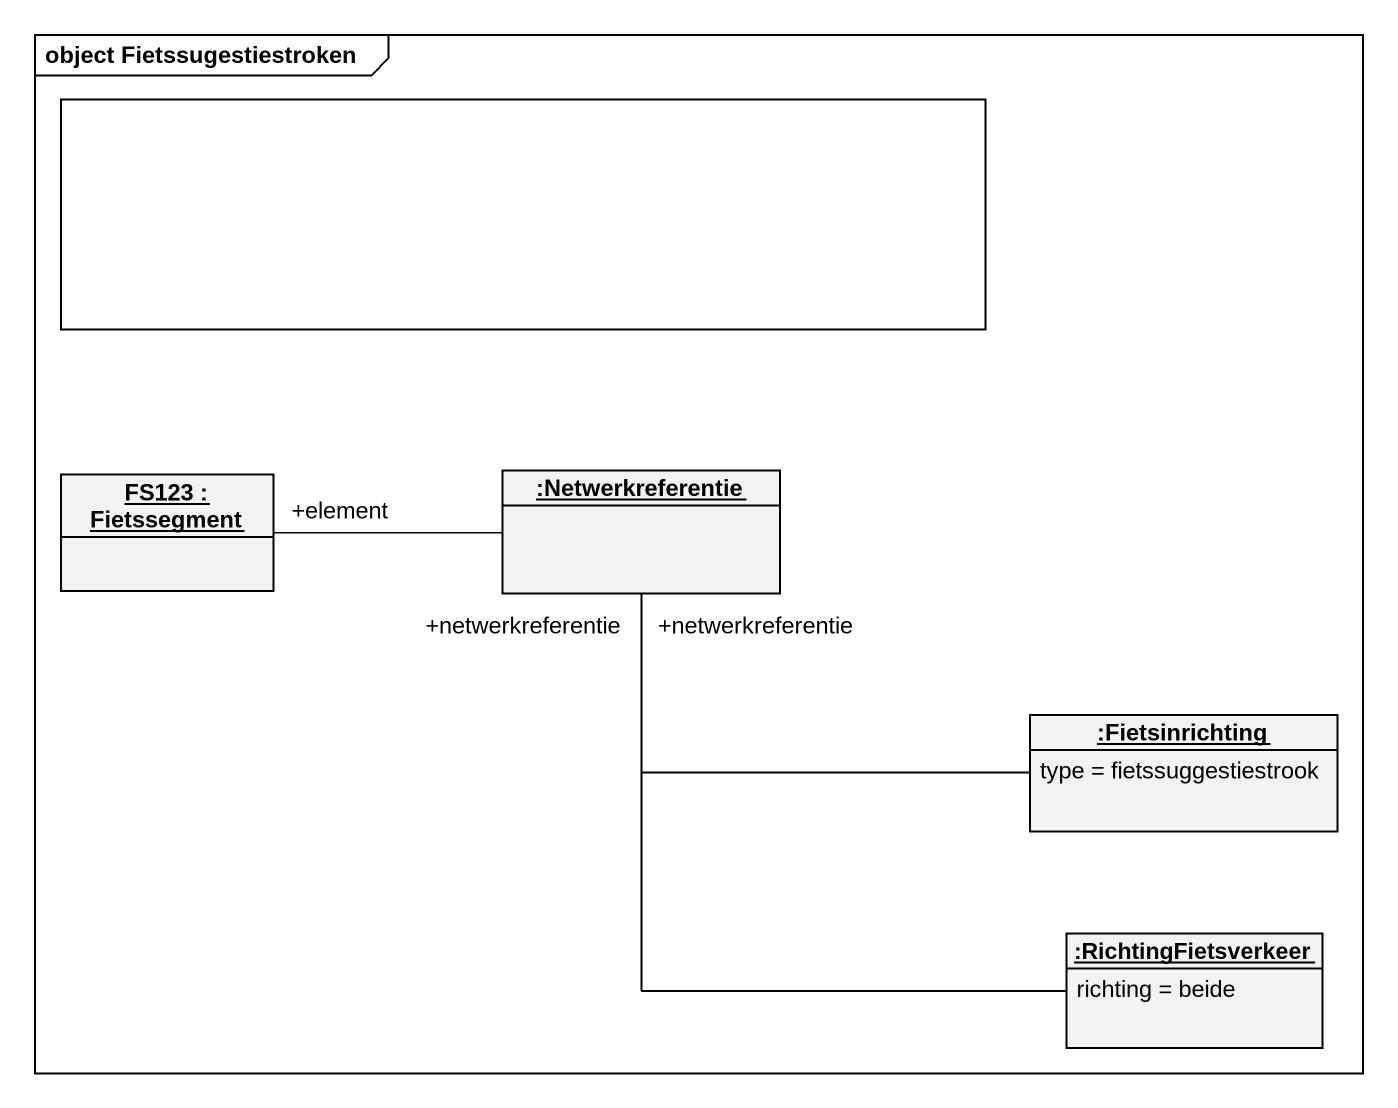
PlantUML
@startuml
mainframe object Fietssugestiestroken
allowmixing
hide circle
hide empty members
rectangle " " as rectangle1
object "FS123 : Fietssegment" as FS123
object ":Netwerkreferentie" as Netwerkreferentie
object ":Fietsinrichting" as Fietsinrichting {
  type = fietssuggestiestrook
}
object ":RichtingFietsverkeer" as RichtingFietsverkeer {
  richting = beide
}
FS123 "+element" -right- Netwerkreferentie
Netwerkreferentie "+netwerkreferentie" -right- Fietsinrichting
Netwerkreferentie "+netwerkreferentie" -- RichtingFietsverkeer
@enduml
